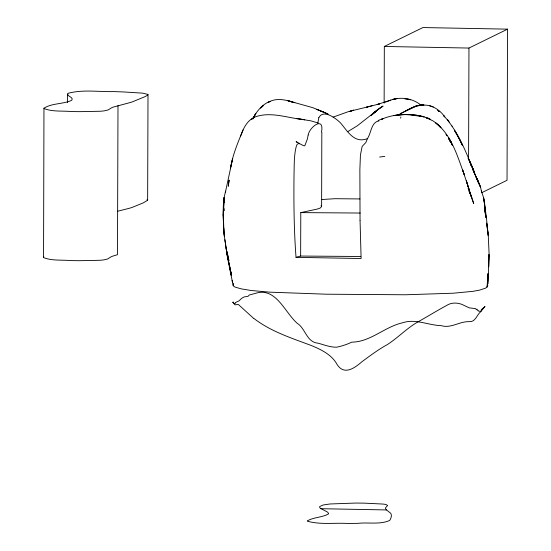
<?xml version="1.0" encoding="UTF-8"?>
<svg xmlns="http://www.w3.org/2000/svg" width="551" height="551" viewBox="0 0 551 551"><rect width="100%" height="100%" fill="white"/><g stroke="black" fill="none" stroke-linecap="round" stroke-linejoin="round"><path stroke-width="0.83" d="M308.147 135.071L307.375 139.031L304.772 145.85C301.728 146.001 297.636 139.94 296.121 147.007C293.931 155.892 294.289 165.176 294.027 174.261C293.704 201.962 293.938 229.705 296.025 257.338L300.639 256.057L300.791 212.61L317.121 209.098L320.131 208.099L321.619 206.591L321.825 132.274M117.997 105.654L117.48 254.693L112.79 256.119A155.885 13.589 0.2 0 0 110.923 256.918L107.535 259.032L103.684 259.914A19.044 1.66 0.2 0 1 99.338 260.299L79.502 260.699A43.515 3.795 0.2 0 1 70.287 260.547C61.471 259.748 51.856 260.954 43.557 257.572L43.963 108.21C51.622 103.264 62.125 104.208 70.604 100.785A82.836 7.218 0.2 0 0 71.961 100C73.648 96.976 66.32 96.356 67.918 93.367C82.588 89.303 98.464 91.941 113.554 91.59A95.516 8.327 0.2 0 1 123.631 91.955L142.688 93.153L147.957 94.414L147.434 95.323L144.927 96.687L132.268 101.907A299.062 26.062 0.2 0 1 129.079 102.844L113.313 107.073A155.885 13.589 0.2 0 0 111.447 107.872L108.051 109.986L104.201 110.868A19.044 1.66 0.2 0 1 99.862 111.261L80.026 111.653A43.515 3.795 0.2 0 1 70.81 111.509C61.987 110.703 52.373 111.915 44.073 108.533L43.963 108.21M67.491 102.589L67.518 94.007M117.632 211.247L128.707 208.443A299.062 26.062 0.2 0 0 131.903 207.5L143.267 202.885L147.64 200.22L148.005 94.558M384.13 103.14L384.329 46.456L422.92 27.55L507.554 29.148L507.03 180.294L481.56 192.774M468.577 158.84L468.963 48.054L507.554 29.148M488.758 259.48L488.709 266.801L488.964 254.569L488.062 283.696M488.744 260.017L489.095 253.839L488.276 235.683L486.175 215.599L483.564 197.547L481.381 191.018L481.622 192.134L480.506 186.81L476.994 178.379L480.527 187.299C469.624 162.869 461.903 135.374 443.472 115.421L444.781 116.902C440.235 110.324 432.852 105.213 424.649 105.076C414.448 103.981 405.846 111.695 396.885 115.476M487.146 286.926L487.904 273.647L487.897 280.211L487.146 286.926L485.596 288.139L479.57 290.122L473.013 291.334L453.273 293.208L405.371 294.771L326.419 294.206L270.031 292.175L251.228 290.508L241.262 288.876L234.981 287.057L233.231 285.852L227.549 257.93L224.395 236.482L223.706 230.931L223.293 214.167L223.871 230.166M321.543 131.93C324.449 116.013 309.752 126.578 308.188 134.954M400.68 118.203L400.825 116.943M296.61 118.568L304.772 119.732C288.242 118.334 270.83 110.965 254.548 117.143C247.888 120.221 244.01 126.944 241.586 133.569C236.964 144.748 232.481 156.133 230.483 168.117L232.653 158.619L225.366 192.478L225.676 191.135C223.203 199.317 222.976 207.92 223.424 216.391L224.167 197.513L223.031 214.883L223.603 225.387M223.754 200.784L224.14 197.568M224.03 201.315L223.796 202.92L224.519 198.381M224.264 199.703L224.505 198.27M317.831 122.956L318.836 117.652M43.446 257.255L43.791 256.69M253.412 117.88C256.897 110.841 262.655 104.07 270.217 101.301L268.179 102.438C275.844 97.52 285.948 99.683 294.027 102.638M240.436 136.393L243.053 129.94M367.51 138.535L365.857 142.489L362.138 146.435L360.423 155.086L359.872 169.653L360.044 220.2M367.538 138.466C371.188 133.073 371.312 121.833 378.957 120.972M253.377 118.162L254.245 116.275L253.116 118.451M252.978 118.789L255.795 113.341L252.985 118.734M318.836 117.645C323.471 108.843 336.02 118.431 340.518 122.928C347.633 131.241 354.293 143.969 367.682 138.521M233.41 283.366L233.128 285.322M252.778 118.995L253.66 117.542M487.084 286.809L487.814 285.301L487.242 284.013M371.491 115.097L379.853 108.044L371.167 115.338M371.222 115.297L375.355 111.633L357.42 125.718L347.75 131.661M483.909 307.513L484.99 306.528L480.761 311.584L478.089 310.881L478.178 310.385L476.966 309.848L477.214 309.283L475.761 309.152L475.485 308.615L469.273 307.871L461.841 304.359C456.669 302.465 450.987 302.451 446.241 305.688C436.509 310.909 427.163 316.804 417.5 322.128C406.61 328.458 397.932 337.77 387.381 344.568C378.454 349.444 370.306 355.574 362.138 361.573C354.878 367.792 344.547 375.775 337.198 364.7C332.039 354.816 321.199 349.582 311.294 345.511C291.52 338.08 270.775 331.509 253.915 318.45M251.249 119.347L253.632 117.942L252.413 118.623M400.467 113.513L415.86 106.371M404.971 111.316L416.473 105.723L421.467 105.041L416.701 106.226M378.117 120.483L383.193 118.589L381.519 119.278C396.3 112.872 413.663 113.189 428.761 118.403M420.84 105.096C413.25 98.643 402.182 96.838 392.725 99.456L396.775 98.615L392.725 99.456L377.18 104.518L379.715 103.85L366.346 107.238L372.021 105.764M385.576 102.107L390.714 100.158M333.107 117.108L348.797 111.502L367.317 106.99M483.888 307.513L481.319 309.683L480.899 311.535C476.581 314.952 475.547 322.418 468.949 321.639C459.417 321.419 450.918 328.63 441.275 325.655C428.306 325.29 415.344 318.416 402.561 322.796C384.605 326.798 370.534 341.992 351.738 342.157C347.006 344.43 341.772 346.173 336.503 347.213C330.111 347.275 324.188 344.85 318.161 343.211C306.425 342.274 305.743 328.561 297.099 323.203C284.543 312.004 275.817 286.734 255.382 293.373L249.238 295.019L248.108 296.286L244.017 296.968L241.531 298.415L238.996 300.887L235.477 302.527L235.222 303.491L234.141 303.876L233.19 302.306L232.729 302.644L233.087 301.955L235.112 304.848L238.335 304.462L253.598 318.333M321.798 199.524L335.07 198.704L359.941 198.939M379.653 157.049L384.818 156.353M300.791 212.61L360.216 213.037M300.639 256.057L360.733 256.49M445.945 134.299L446.923 135.766M384.329 46.456L468.963 48.054M320.964 508.704L386.52 509.944L390.301 512.94A299.062 26.062 0.2 0 1 391.058 513.931C391.981 516.087 390.831 518.581 389.709 520.433C380.08 524.814 368.399 522.155 358.074 523.34A95.516 8.327 0.2 0 1 347.412 523.443C334.195 522.706 320.021 524.862 307.313 521.156L307.355 520.86C313.609 517.224 321.522 517.568 327.969 514.241A82.836 7.218 0.2 0 0 328.596 513.442L327.57 512.106L320.413 508.311L319.601 507.306L319.732 506.514L323.217 504.971L329.953 503.979L355.333 503.07A43.515 3.795 0.2 0 1 364.617 503.159L382.835 504.048A19.044 1.66 0.2 0 1 386.072 504.544L387.615 505.494L385.666 507.629A155.885 13.589 0.2 0 0 385.507 508.442L386.52 509.944M296.025 257.338L361.112 258.515L360.051 220.297M299.861 119.064L310.95 120.855L318.196 123.045M404.999 98.973L410.591 99.731L407.52 99.07M291.892 101.887L287.966 100.737L312.713 107.645L327.308 113.651M294.84 102.693L289.757 101.198M428.836 118.561L426.178 117.818L430.655 119.719M427.838 118.3L429.677 118.906L431.77 120.428M429.67 105.73L433.368 106.963M324.387 112.418L316.563 109.284L328.217 114.16M299.152 143.239L296.094 141.662L297.643 142.633M147.027 199.614L147.64 200.22M432.363 120.469C450.87 132.392 457.103 155.299 464.314 174.825L462.682 170.039L473.722 203.56L469.087 190.763L471.766 197.637L469.252 191.273M438.19 110.723L439.416 111.633L437.528 110.228M321.068 205.557L321.619 206.591M452.04 126.014L452.33 126.399M447.378 119.271L449.471 122.439M475.348 175.576L477.703 180.79L472.365 168.358M469.369 160.451L473.04 168.82M476.911 178.944L477.758 180.893M472.593 169.033L475.01 174.825M469.693 161.98L471.697 166.822M476.952 179.096L478.915 183.862L478.041 181.541M470.995 165.142L471.642 166.726M468.088 188.332L468.935 190.474M469.19 191.107L469.934 193.002M229.505 266.753L231.282 275.342L230.504 271.113M232.129 280.383L232.46 282.153M226.068 247.792L227.267 255.402L224.87 239.713M484.295 202.672L483.564 197.547L484.625 203.099L485.121 210.448L484.598 204.979M485.307 213.34L485.472 214.842M484.997 210.406L485.445 214.587M229.099 180.211L228.266 186.155L229.099 180.211M263.075 105.785L260.699 107.975L263.075 105.785M374.873 111.977L373.826 112.914L376.898 110.166L374.873 111.977M381.691 106.984L379.116 108.809L383.076 106.081L381.691 106.984M351.579 110.785L349.355 111.612L353.59 110.131L351.579 110.785M397.836 115.014L393.524 115.62C403.663 114.284 414.256 113.857 424.153 116.826L410.371 114.883L404.468 114.512L397.836 115.014M423.196 105.083L421.357 105.014L423.995 105.193L423.196 105.083M438.541 124.953L435.765 122.949L440.979 127.846L438.541 124.953M457.371 135.298L454.355 130.174L459.782 139.623L462.537 145.588L457.371 135.298M450.319 140.787L448.755 137.97L451.345 142.785L450.319 140.787M448.803 138.728L448.617 138.37L449.981 141.359L448.803 138.728M452.461 145.478L450.291 140.829L452.461 145.478M471.752 165.837L468.123 158.165L474.032 171.457L471.752 165.837M469.128 189.813L466.346 180.776L469.128 189.813M228.879 260.513L227.019 251.835L228.879 260.513M229.829 267.331L227.873 257.882L231.379 274.515L229.829 267.331M485.5 214.029L484.818 209.786L486.072 217.879L485.5 214.029M487.325 228.018L486.636 223.059L488.276 235.683L487.325 228.018M223.954 210.572L223.775 208.299L223.968 210.565M224.395 236.482L223.479 226.144L224.395 236.482"/></g></svg>
